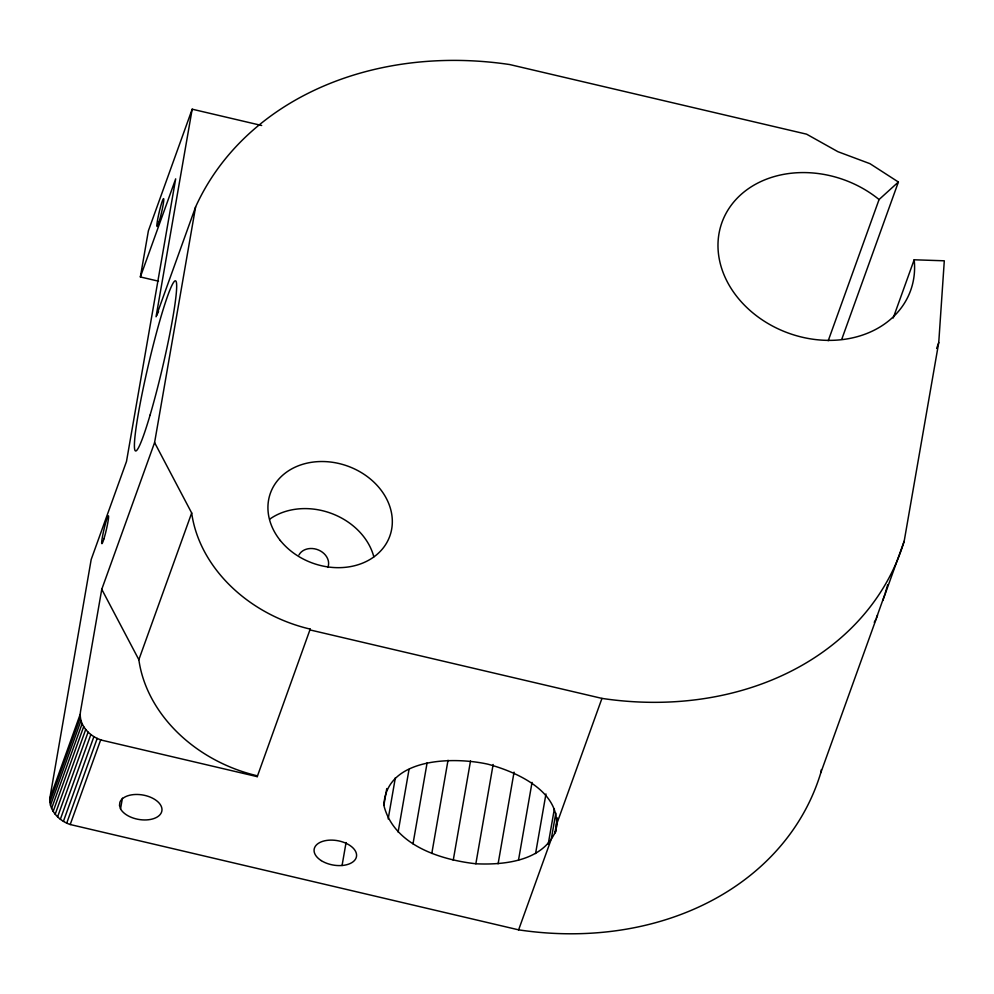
<?xml version="1.0" encoding="UTF-8"?>
<svg xmlns="http://www.w3.org/2000/svg" width="994" height="994" viewBox="0 0 994 994"><rect width="100%" height="100%" fill="white"/><g stroke="black" fill="none" stroke-linecap="round" stroke-linejoin="round"><path stroke-width="1.49" d="M882.796 600.587L904.18 541.196L938.746 342.57L944.3 260.801L914.169 259.782A100.27 81.533 19.8 0 1 799.748 336.606A100.27 81.533 19.8 0 1 726.962 211.71A100.27 81.533 19.8 0 1 879.069 199.533L898.39 182.014L869.986 163.687L837.917 151.697L806.581 134.165L509.711 64.548A326.156 265.199 19.8 0 0 195.594 206.951L156.046 316.788L192.177 109.191L261.671 125.492M154.592 442.578L191.68 512.979A142.217 115.639 19.8 0 0 310.203 629.103L257.235 776.649L104.333 740.791C91.013 738.12 78.054 725.657 80.551 711.207L101.761 589.305L154.592 442.578L195.594 206.951M383.858 805.364C385.995 757.416 453.475 756.521 487.83 764.175C517.688 772.139 563.138 792.665 555.808 830.711C543.407 860.978 504.579 865.165 475.853 863.774C439.721 859.648 393.699 844.975 383.858 805.364L386.778 788.565M877.54 615.174L820.845 772.649A303.717 246.959 19.8 0 1 518.619 929.85L70.214 824.523C59.342 820.932 49.501 811.029 49.7 799.014L91.187 559.51L126.499 461.427L175.677 178.858L140.365 276.941L158.493 281.19M140.365 276.941L148.392 230.807L192.177 109.191M120.547 808.855L119.491 805.525L119.876 802.32A21.483 12.388 9.9 0 1 151.833 797.822A21.483 12.388 9.9 0 1 153.971 818.522A21.483 12.388 9.9 0 1 120.547 808.855L122.411 798.157M257.235 776.649L257.384 775.817A142.217 115.639 19.8 0 1 138.849 659.693L101.761 589.305M310.203 629.103L310.053 629.935L601.954 698.397A303.717 246.959 19.8 0 0 904.18 541.196M342.073 865.488L346.061 842.539M388.182 818.944L395.363 777.706M398.122 832.065L409.031 769.431M413.007 843.831L427.097 762.87M431.806 853.448L448.021 760.261M453.239 860.245L470.522 760.957M475.853 863.774L493.136 764.485M498.106 863.798L514.06 772.139M518.483 860.295L532.038 782.39M535.58 853.523L545.954 793.945M548.253 843.931L554.366 808.793M555.82 813.104L551.297 839.073L518.619 929.85M554.814 833.481L557.46 818.211M557.622 818.36L556.553 824.473L601.954 698.397M555.571 832.264L557.137 823.069M820.845 772.649L821.379 769.592M884.822 594.462L876.422 617.945M49.7 799.014L80.203 714.276M49.849 802.158L80.352 717.419M50.483 805.302L80.999 720.563M51.601 808.408L82.117 723.669M53.179 811.402L83.682 726.664M55.192 814.248L85.695 729.509M57.59 816.894L88.093 732.156M60.348 819.28L90.852 734.541M63.405 821.367L93.908 736.629M66.71 823.131L97.213 738.393M70.214 824.523L100.717 739.784M138.849 659.693L191.68 512.979M828.226 340.743L879.069 199.533M841.781 339.227L898.39 182.014M893.208 318.005L914.169 259.782M936.646 348.397L938.746 342.57M156.654 315.458A326.156 265.199 19.8 0 1 158.543 311.457M269.759 519.129A63.442 51.576 19.8 0 1 330.816 513.202A63.442 51.576 19.8 0 1 373.831 556.851M298.983 554.925A15.755 12.81 19.8 0 1 318.639 550.067A15.755 12.81 19.8 0 1 327.846 567.412M887.679 584.807A87.708 7.194 -76.8 0 1 885.219 593.157M875.863 619.324A87.708 7.194 -76.8 0 1 874.235 622.306M103.923 538.847A14.326 1.18 -76.8 0 0 108.545 516.023A14.326 1.18 -76.8 0 0 102.916 534.325A14.326 1.18 -76.8 0 0 103.923 538.847M159.115 221.674A14.326 1.18 -76.8 0 0 163.737 198.862A14.326 1.18 -76.8 0 0 158.108 217.152A14.326 1.18 -76.8 0 0 159.115 221.674M280.32 540.512A63.442 51.576 19.8 0 0 387.287 541.767A63.442 51.576 19.8 0 0 322.777 461.527A63.442 51.576 19.8 0 0 280.32 540.512M321.224 860.593A21.483 12.388 9.9 0 0 356.163 857.747A21.483 12.388 9.9 0 0 328.567 840.216A21.483 12.388 9.9 0 0 321.224 860.593M150.082 415.094A87.397 7.169 -76.8 0 0 175.938 281.165A87.397 7.169 -76.8 0 0 140.564 401.464A87.397 7.169 -76.8 0 0 150.082 415.094"/></g></svg>
